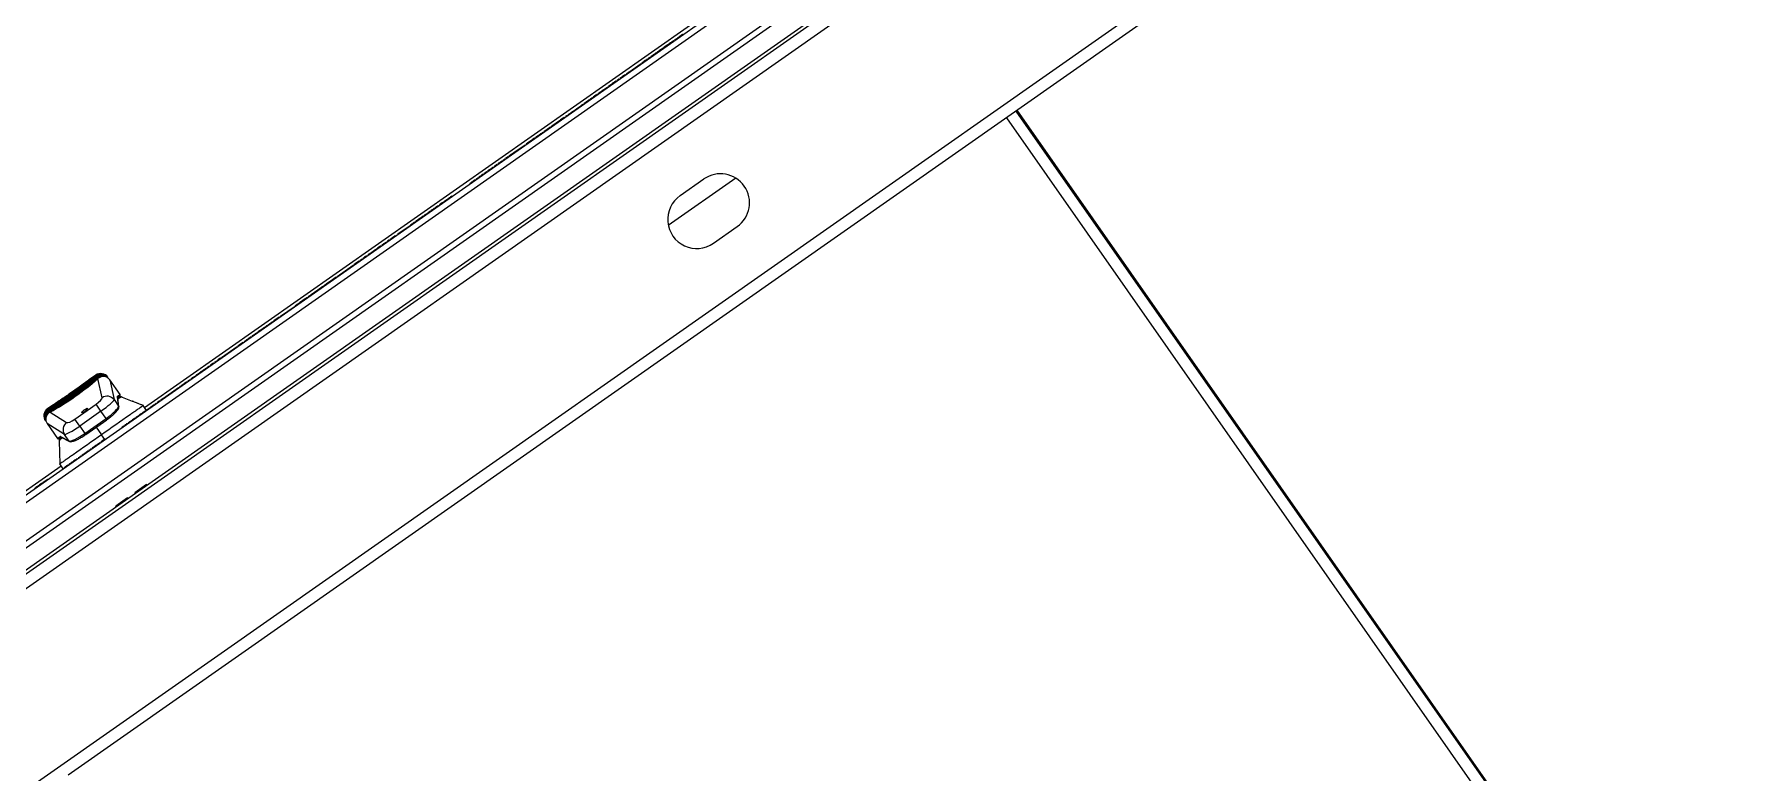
# Model space of a CAD drawing. Header units: millimetres. Extents: x 152904052 to 153933663, y 538271515 to 539240469.
# Drawn here: x 153458760 to 153459346, y 538574817 to 538575071 of the extents above; entities that cross this region are included whole.
import ezdxf

# ---------------------------------------------------------------- set-up
doc = ezdxf.new("R2010")
doc.units = ezdxf.units.MM
doc.layers.add('POWR', color=5, linetype='Continuous')

msp = doc.modelspace()

# ---------------------------------------------------------------- linework, layer by layer
at = {"layer": 'POWR', "color": 7}
for p, q in [((153458706.44, 538574874.16), (153459602.59, 538575501.65)), ((153458706.95, 538574877.08), (153459599.66, 538575502.17)), ((153459606.62, 538575491.17), (153458714.91, 538574866.78)), ((153459607.77, 538575489.53), (153458716.05, 538574865.15)), ((153459596.18, 538575472.45), (153457835.01, 538574239.26)), ((153458741.53, 538574875.48), (153459591.4, 538575470.56)), ((153459598.53, 538575469.09), (153457837.36, 538574235.9)), ((153459648.32, 538575434.6), (153457852.73, 538574177.32)), ((153459621.18, 538575410.6), (153458772.04, 538574816.03)), ((153458798.31, 538574942.58), (153459030.57, 538575105.22)), ((153458977.66, 538575066.75), (153458977.71, 538575066.67)), ((153458980.48, 538575068.74), (153458980.54, 538575068.65)), ((153458982.86, 538575070.4), (153458983.52, 538575070.86)), ((153458965.05, 538575057.93), (153458969.31, 538575060.91)), ((153458971.58, 538575062.5), (153458971.64, 538575062.42)), ((153458972.55, 538575063.18), (153458972.6, 538575063.1)), ((153458975.54, 538575065.28), (153458975.6, 538575065.19)), ((153458960.68, 538575054.87), (153458960.74, 538575054.79)), ((153458961.65, 538575055.55), (153458961.71, 538575055.46)), ((153458963.85, 538575057.09), (153458963.91, 538575057.01)), ((153458964.91, 538575057.83), (153458964.97, 538575057.75)), ((153458951.78, 538575048.63), (153458951.83, 538575048.55)), ((153458952.74, 538575049.31), (153458952.8, 538575049.23)), ((153458954.44, 538575050.5), (153458954.5, 538575050.42)), ((153458955.66, 538575051.35), (153458955.71, 538575051.27)), ((153458956.71, 538575052.09), (153458956.77, 538575052.01)), ((153458957.77, 538575052.83), (153458957.83, 538575052.75)), ((153458949.57, 538575047.09), (153458949.63, 538575047.01)), ((153459098.35, 538575044.51), (153459344.76, 538574692.6)), ((153459345.17, 538574692.89), (153459098.76, 538575044.8)), ((153458935.77, 538575037.43), (153458935.83, 538575037.34)), ((153458936.83, 538575038.17), (153458936.88, 538575038.08)), ((153458938, 538575038.99), (153458938.06, 538575038.91)), ((153458942.94, 538575042.45), (153458943, 538575042.36)), ((153459095.08, 538575042.22), (153459341.49, 538574690.31)), ((153458929.68, 538575033.16), (153458929.74, 538575033.08)), ((153458933.07, 538575035.53), (153458933.13, 538575035.45)), ((153458923.47, 538575028.81), (153458923.53, 538575028.73)), ((153458924.72, 538575029.69), (153458926.31, 538575030.8)), ((153458926.31, 538575030.8), (153458926.37, 538575030.72)), ((153458910.29, 538575019.58), (153458910.35, 538575019.5)), ((153458911.39, 538575020.36), (153458911.45, 538575020.27)), ((153458912.5, 538575021.13), (153458912.55, 538575021.05)), ((153458915.16, 538575022.99), (153458915.22, 538575022.91)), ((153458917.43, 538575024.59), (153458917.49, 538575024.5)), ((153459001.92, 538575021.45), (153458978.66, 538575005.17)), ((153458982.71, 538575015.42), (153458990.9, 538575021.16)), ((153458904.19, 538575015.32), (153458904.25, 538575015.23)), ((153458894.51, 538575008.53), (153458894.57, 538575008.45)), ((153458897.05, 538575010.32), (153458897.11, 538575010.23)), ((153458885.52, 538575002.24), (153458889.77, 538575005.21)), ((153458885.52, 538575002.24), (153458885.58, 538575002.16)), ((153458889.91, 538575005.31), (153458889.97, 538575005.23)), ((153458994.18, 538574999.04), (153459002.37, 538575004.77)), ((153458877.5, 538574996.63), (153458877.56, 538574996.55)), ((153458879.78, 538574998.22), (153458879.83, 538574998.14)), ((153458864.62, 538574987.61), (153458870.1, 538574991.45)), ((153458870.36, 538574991.63), (153458870.42, 538574991.54)), ((153458872.47, 538574993.11), (153458872.53, 538574993.02)), ((153458873.53, 538574993.85), (153458873.59, 538574993.77)), ((153458875.23, 538574995.04), (153458875.29, 538574994.95)), ((153458854.74, 538574980.69), (153458854.79, 538574980.6)), ((153458857.28, 538574982.47), (153458857.34, 538574982.38)), ((153458845.08, 538574973.93), (153458849.79, 538574977.22)), ((153458845.08, 538574973.93), (153458845.14, 538574973.85)), ((153458850.14, 538574977.46), (153458850.19, 538574977.38)), ((153458835.29, 538574967.07), (153458835.35, 538574966.99)), ((153458837.57, 538574968.66), (153458837.62, 538574968.58)), ((153458824.86, 538574959.77), (153458830.18, 538574963.49)), ((153458830.42, 538574963.66), (153458830.48, 538574963.58)), ((153458832.58, 538574965.18), (153458832.64, 538574965.09)), ((153458818.56, 538574955.36), (153458818.62, 538574955.27)), ((153458822.17, 538574957.89), (153458822.23, 538574957.8)), ((153458823.14, 538574958.56), (153458823.2, 538574958.48)), ((153458824.59, 538574959.57), (153458824.64, 538574959.49)), ((153458781.51, 538574953.67), (153458780.06, 538574952.66)), ((153458781.56, 538574953.59), (153458781.51, 538574953.67)), ((153458781.67, 538574953.44), (153458781.64, 538574953.48)), ((153458781.85, 538574953.19), (153458781.79, 538574953.27)), ((153458782.08, 538574952.85), (153458782.01, 538574952.96)), ((153458783.7, 538574945.91), (153458782.28, 538574952.5)), ((153458786.34, 538574952.07), (153458787.81, 538574945.24)), ((153458789.89, 538574947), (153458786.34, 538574952.07)), ((153458786.34, 538574952.07), (153458786.35, 538574952.07)), ((153458789.9, 538574947), (153458786.35, 538574952.07)), ((153458804.86, 538574945.76), (153458810.04, 538574949.39)), ((153458810.36, 538574949.61), (153458810.42, 538574949.53)), ((153458813.27, 538574951.65), (153458813.33, 538574951.57)), ((153458814.24, 538574952.33), (153458814.29, 538574952.24)), ((153458815.93, 538574953.51), (153458815.99, 538574953.43)), ((153458817.5, 538574954.62), (153458817.56, 538574954.53)), ((153458774.33, 538574938.53), (153458781.64, 538574943.65)), ((153458783.31, 538574941.27), (153458781.64, 538574943.65)), ((153458787.81, 538574945.24), (153458789.39, 538574942.98)), ((153458789.39, 538574942.98), (153458788.98, 538574946.23)), ((153458789.01, 538574946.38), (153458789.89, 538574947)), ((153458789.07, 538574946.02), (153458789.07, 538574946.01)), ((153458789.48, 538574942.76), (153458789.07, 538574946.01)), ((153458789.77, 538574946.31), (153458789.09, 538574945.83)), ((153458789.89, 538574947), (153458789.9, 538574947)), ((153458790.64, 538574946.11), (153458794.03, 538574944.74)), ((153458763.97, 538574940.51), (153458763.96, 538574940.49)), ((153458766.41, 538574943.1), (153458764.96, 538574942.09)), ((153458764.96, 538574942.09), (153458765.02, 538574942)), ((153458765.09, 538574941.9), (153458765.12, 538574941.85)), ((153458765.24, 538574941.68), (153458765.3, 538574941.6)), ((153458765.46, 538574941.37), (153458765.54, 538574941.26)), ((153458765.8, 538574940.95), (153458771.5, 538574937.37)), ((153458776, 538574936.15), (153458774.33, 538574938.53)), ((153458783.31, 538574941.27), (153458776, 538574936.15)), ((153458777.76, 538574933.63), (153458785.07, 538574938.75)), ((153458778.05, 538574933.22), (153458785.36, 538574938.34)), ((153458785.07, 538574938.75), (153458783.31, 538574941.27)), ((153458785.07, 538574938.75), (153458785.36, 538574938.34)), ((153458795.34, 538574939.1), (153458795.4, 538574939.02)), ((153458797.62, 538574940.69), (153458797.67, 538574940.61)), ((153458799.02, 538574941.55), (153458797.88, 538574943.19)), ((153458799.89, 538574942.28), (153458799.95, 538574942.2)), ((153458764.81, 538574936.99), (153458768.36, 538574931.92)), ((153458770.73, 538574933.27), (153458764.81, 538574936.99)), ((153458764.81, 538574936.99), (153458768.36, 538574931.92)), ((153458764.81, 538574936.99), (153458764.81, 538574936.99)), ((153458768.36, 538574931.92), (153458769.24, 538574932.54)), ((153458768.36, 538574931.92), (153458768.36, 538574931.92)), ((153458769.74, 538574932.28), (153458769.05, 538574931.8)), ((153458769.4, 538574932.52), (153458772.31, 538574931.02)), ((153458769.56, 538574932.36), (153458769.57, 538574932.36)), ((153458769.57, 538574932.36), (153458772.48, 538574930.86)), ((153458772.31, 538574931.02), (153458770.73, 538574933.27)), ((153458776, 538574936.15), (153458777.76, 538574933.63)), ((153458777.76, 538574933.63), (153458778.05, 538574933.22)), ((153458781.7, 538574935.78), (153458783.54, 538574933.15)), ((153458784.69, 538574931.52), (153458783.54, 538574933.15)), ((153458792.68, 538574937.23), (153458792.74, 538574937.15)), ((153458768.94, 538574930.92), (153458769.21, 538574923.12)), ((153458776.67, 538574926.04), (153458776.67, 538574926.03)), ((153458776.67, 538574926.03), (153458776.73, 538574925.94)), ((153458777.73, 538574926.77), (153458777.79, 538574926.68)), ((153458780, 538574928.36), (153458780.06, 538574928.28)), ((153458725.89, 538574891.88), (153458769.63, 538574922.51)), ((153458770.35, 538574921.48), (153458769.21, 538574923.12)), ((153458770.59, 538574921.76), (153458770.65, 538574921.68)), ((153458772.39, 538574923.03), (153458772.45, 538574922.95)), ((153458764.99, 538574917.84), (153458765.04, 538574917.76)), ((153458799.05, 538574916.06), (153458794.96, 538574913.19)), ((153458799.05, 538574916.06), (153458799.2, 538574915.85)), ((153458792.5, 538574911.47), (153458788.4, 538574908.6)), ((153458788.55, 538574908.4), (153458788.4, 538574908.6)), ((153458792.64, 538574911.27), (153458792.5, 538574911.47)), ((153458794.96, 538574913.19), (153458795.1, 538574912.99))]:
    msp.add_line(p, q, dxfattribs=at)
at = {"layer": 'POWR', "color": 7, "flags": 128}
msp.add_lwpolyline([(153458764.04, 538574940.38), (153458764, 538574940.4), (153458763.97, 538574940.43), (153458763.94, 538574940.45), (153458763.92, 538574940.48), (153458763.9, 538574940.5), (153458763.89, 538574940.53), (153458763.88, 538574940.55), (153458763.89, 538574940.57)], dxfattribs=at)
at = {"layer": 'POWR', "color": 7}
for centre, radius, start, end in [((153458996.64, 538575012.96), 10, 304.99999, 124.99999), ((153458988.45, 538575007.23), 10, 124.99999, 304.99999), ((153458783.23, 538574951.21), 3, 34.99999, 124.99999), ((153458781.71, 538574953.24), 0.203, 43.28235, 99.99857), ((153458781.82, 538574952.85), 0.332, 28.00104, 85.91652), ((153458782.02, 538574952.49), 0.368, 29.45804, 80.32114), ((153458783.25, 538574954.02), 0.148, 13.72199, 72.70753), ((153458783.45, 538574953.84), 0.22, 355.61042, 60.25655), ((153458783.72, 538574953.6), 0.238, 351.38192, 49.28537), ((153458784.3, 538574953.55), 0.299, 69.92108, 106.46116), ((153458784.03, 538574953.27), 0.264, 348.13613, 39.29615), ((153458784.55, 538574953.27), 0.3, 68.3173, 125.18194), ((153458784.64, 538574953.17), 0.3, 67.85535, 125.20318), ((153458784.86, 538574952.9), 0.3, 66.81842, 125.25722), ((153458785.4, 538574943.39), 3.04, 37.39418, 124.01866), ((153458788.59, 538574945.95), 0.478, 8.53928, 36.2481), ((153458788.6, 538574946.1), 0.501, 341.84169, 35.0507), ((153458789.49, 538574946.72), 0.5, 304.99999, 34.99999), ((153458789.49, 538574946.72), 0.499, 305.15781, 35.15693), ((153458766.68, 538574939.63), 3, 124.99999, 214.99999), ((153458764.12, 538574939.42), 0.299, 146.59574, 180.08388), ((153458764.14, 538574940.32), 0.22, 189.74345, 254.38958), ((153458764.29, 538574939.09), 0.3, 124.81805, 181.6827), ((153458764.27, 538574939.98), 0.238, 200.71463, 258.61808), ((153458764.36, 538574938.97), 0.3, 124.79683, 182.14465), ((153458764.47, 538574939.57), 0.264, 210.70386, 261.86387), ((153458765.3, 538574941.75), 0.203, 150.00143, 206.71766), ((153458765.62, 538574941.51), 0.332, 164.08348, 221.99895), ((153458765.9, 538574941.2), 0.368, 169.67885, 220.54196), ((153458789.01, 538574942.7), 0.478, 7.30287, 36.24966), ((153458768.77, 538574932.21), 0.5, 214.99999, 304.99999), ((153458768.77, 538574932.21), 0.499, 214.84307, 304.84221), ((153458769.65, 538574932.83), 0.501, 214.9493, 268.15831), ((153458769.79, 538574932.78), 0.478, 213.75191, 241.46073), ((153458773.29, 538574934.91), 3.04, 125.98134, 212.60581), ((153458772.7, 538574931.28), 0.478, 213.75035, 242.69712)]:
    msp.add_arc(centre, radius, start, end, dxfattribs=at)
for centre, major_axis, ratio, start_param, end_param in [((153458770.69, 538574951.51), (20.89, 14.63), 0.249328, 4.306744, 5.118034), ((153458781.21, 538574944.26), (2.46, 1.72), 0.249328, 4.712389, 6.178466), ((153458782.88, 538574941.88), (4.91, 3.44), 0.124664, 4.712389, 6.178466), ((153458792.17, 538574941.88), (-3.15, 4.51), 0.105104, 0, 0.197396), ((153458773.9, 538574939.14), (2.46, 1.72), 0.249328, 3.246312, 4.712389), ((153458784.44, 538574939.65), (4.91, 3.44), 0.183333, 4.712389, 6.178466), ((153458772.4, 538574928.04), (-3.15, 4.51), 0.105104, 6.08579, 6.283185), ((153458775.57, 538574936.76), (4.91, 3.44), 0.124664, 3.246312, 4.712389), ((153458777.13, 538574934.53), (4.91, 3.44), 0.183333, 3.246312, 4.712389)]:
    msp.add_ellipse(centre, major_axis=major_axis, ratio=ratio, start_param=start_param, end_param=end_param, dxfattribs=at)
msp.add_ellipse((153458777.71, 538574941.49), major_axis=(1.02, 0.72), ratio=0.249328, dxfattribs=at)
for points, knots in [([(153458977.66, 538575066.75), (153458977.62, 538575066.73), (153458977.54, 538575066.67), (153458977.12, 538575066.38), (153458976.72, 538575066.1), (153458976.4, 538575065.87), (153458976.09, 538575065.66), (153458975.85, 538575065.49), (153458975.67, 538575065.37), (153458975.56, 538575065.29), (153458975.55, 538575065.28), (153458975.54, 538575065.28)], [0, 0, 0, 0, 0.199643, 0.398707, 0.496941, 0.592211, 0.679121, 0.762169, 0.836644, 0.914884, 1, 1, 1, 1]), ([(153458980.48, 538575068.74), (153458980.4, 538575068.68), (153458980.24, 538575068.57), (153458979.2, 538575067.84), (153458977.94, 538575066.96), (153458976.99, 538575066.29), (153458976.52, 538575065.96)], [0, 0, 0, 0, 0.281546, 0.564293, 0.784058, 1, 1, 1, 1]), ([(153458981.45, 538575069.41), (153458981.41, 538575069.38), (153458981.36, 538575069.35), (153458980.84, 538575068.98), (153458980.77, 538575068.94)], [0, 0, 0, 0, 0.86747, 1, 1, 1, 1]), ([(153458983.67, 538575070.97), (153458983.69, 538575070.98), (153458983.76, 538575071.03), (153458983.21, 538575070.65), (153458982.51, 538575070.16), (153458981.87, 538575069.7), (153458981.74, 538575069.61)], [0, 0, 0, 0, 0.107216, 0.503754, 0.902427, 1, 1, 1, 1]), ([(153458971.29, 538575062.3), (153458971.23, 538575062.25), (153458970.54, 538575061.77), (153458969.72, 538575061.2), (153458969.55, 538575061.08), (153458969.46, 538575061.01)], [0, 0, 0, 0, 0.046306, 0.500551, 1, 1, 1, 1]), ([(153458972.26, 538575062.98), (153458972.12, 538575062.88), (153458971.65, 538575062.55), (153458971.61, 538575062.52), (153458971.58, 538575062.5)], [0, 0, 0, 0, 0.290735, 1, 1, 1, 1]), ([(153458976.52, 538575065.96), (153458976.12, 538575065.68), (153458975.37, 538575065.15), (153458974.28, 538575064.39), (153458973.36, 538575063.75), (153458972.67, 538575063.27), (153458972.59, 538575063.21), (153458972.55, 538575063.18)], [0, 0, 0, 0, 0.195561, 0.375771, 0.551379, 0.764917, 1, 1, 1, 1]), ([(153458960.68, 538575054.87), (153458960.61, 538575054.82), (153458960.46, 538575054.72), (153458959.66, 538575054.15), (153458959.26, 538575053.87)], [0, 0, 0, 0, 0.5046846, 1, 1, 1, 1]), ([(153458961.65, 538575055.55), (153458961.61, 538575055.52), (153458961.56, 538575055.48), (153458961.04, 538575055.12), (153458960.97, 538575055.07)], [0, 0, 0, 0, 0.86881, 1, 1, 1, 1]), ([(153458963.85, 538575057.09), (153458963.79, 538575057.04), (153458963.65, 538575056.95), (153458962.91, 538575056.43), (153458962.18, 538575055.92), (153458961.93, 538575055.75)], [0, 0, 0, 0, 0.3984405, 0.7950917, 1, 1, 1, 1]), ([(153458964.91, 538575057.83), (153458964.87, 538575057.8), (153458964.81, 538575057.76), (153458964.31, 538575057.41), (153458964.14, 538575057.29)], [0, 0, 0, 0, 0.664642, 1, 1, 1, 1]), ([(153458952.46, 538575049.11), (153458952.32, 538575049.01), (153458951.85, 538575048.68), (153458951.81, 538575048.65), (153458951.78, 538575048.63)], [0, 0, 0, 0, 0.2934786, 1, 1, 1, 1]), ([(153458954.15, 538575050.3), (153458953.98, 538575050.18), (153458953.45, 538575049.81), (153458952.88, 538575049.41), (153458952.79, 538575049.34), (153458952.74, 538575049.31)], [0, 0, 0, 0, 0.187819, 0.577045, 1, 1, 1, 1]), ([(153458955.37, 538575051.15), (153458955.23, 538575051.05), (153458954.88, 538575050.81), (153458954.52, 538575050.55), (153458954.47, 538575050.52), (153458954.44, 538575050.5)], [0, 0, 0, 0, 0.2491554, 0.6088443, 1, 1, 1, 1]), ([(153458956.71, 538575052.09), (153458956.61, 538575052.02), (153458956.4, 538575051.87), (153458956.12, 538575051.67), (153458955.87, 538575051.5), (153458955.69, 538575051.37), (153458955.67, 538575051.36), (153458955.66, 538575051.35)], [0, 0, 0, 0, 0.193235, 0.373767, 0.551009, 0.766025, 1, 1, 1, 1]), ([(153458957.77, 538575052.83), (153458957.75, 538575052.81), (153458957.71, 538575052.79), (153458957.43, 538575052.59), (153458957.09, 538575052.35), (153458956.84, 538575052.18), (153458956.71, 538575052.09)], [0, 0, 0, 0, 0.28369, 0.564887, 0.783362, 1, 1, 1, 1]), ([(153458958.97, 538575053.67), (153458958.97, 538575053.67), (153458958.99, 538575053.68), (153458958.78, 538575053.54), (153458958.34, 538575053.23), (153458958.06, 538575053.03)], [0, 0, 0, 0, 0.047306, 0.388103, 1, 1, 1, 1]), ([(153458943.9, 538575043.12), (153458943.92, 538575043.13), (153458943.98, 538575043.18), (153458943.72, 538575042.99), (153458943.29, 538575042.69), (153458943.23, 538575042.65)], [0, 0, 0, 0, 0.190558, 0.884747, 1, 1, 1, 1]), ([(153458944.22, 538575043.34), (153458944.59, 538575043.6), (153458945.7, 538575044.38), (153458947.44, 538575045.6), (153458948.79, 538575046.54), (153458949.28, 538575046.89)], [0, 0, 0, 0, 0.241234, 0.720278, 1, 1, 1, 1]), ([(153458951.49, 538575048.43), (153458951.4, 538575048.37), (153458950.68, 538575047.87), (153458949.83, 538575047.27), (153458949.66, 538575047.15), (153458949.57, 538575047.09)], [0, 0, 0, 0, 0.066101, 0.514005, 1, 1, 1, 1]), ([(153458935.48, 538575037.22), (153458935.41, 538575037.17), (153458934.9, 538575036.82), (153458934.1, 538575036.25), (153458933.23, 538575035.65), (153458933.12, 538575035.57), (153458933.07, 538575035.53)], [0, 0, 0, 0, 0.048282, 0.319575, 0.647967, 1, 1, 1, 1]), ([(153458936.83, 538575038.17), (153458936.72, 538575038.09), (153458936.51, 538575037.95), (153458936.23, 538575037.75), (153458935.99, 538575037.58), (153458935.8, 538575037.45), (153458935.78, 538575037.43), (153458935.77, 538575037.43)], [0, 0, 0, 0, 0.190803, 0.37176, 0.550839, 0.767471, 1, 1, 1, 1]), ([(153458937.86, 538575038.89), (153458937.87, 538575038.9), (153458937.89, 538575038.91), (153458937.81, 538575038.86), (153458937.65, 538575038.74), (153458937.43, 538575038.59), (153458937.15, 538575038.39), (153458936.93, 538575038.24), (153458936.83, 538575038.17)], [0, 0, 0, 0, 0.135514, 0.312166, 0.486181, 0.658258, 0.828751, 1, 1, 1, 1]), ([(153458942.94, 538575042.45), (153458942.84, 538575042.38), (153458942.65, 538575042.24), (153458941.35, 538575041.33), (153458939.81, 538575040.26), (153458938.69, 538575039.47), (153458938.16, 538575039.1)], [0, 0, 0, 0, 0.291481, 0.577385, 0.799134, 1, 1, 1, 1]), ([(153458926.31, 538575030.8), (153458927.24, 538575031.45), (153458928.29, 538575032.19), (153458929.28, 538575032.88), (153458929.4, 538575032.96)], [0, 0, 0, 0, 0.8793999, 1, 1, 1, 1]), ([(153458932.78, 538575035.33), (153458932.27, 538575034.98), (153458931.12, 538575034.17), (153458929.93, 538575033.34), (153458929.77, 538575033.22), (153458929.68, 538575033.16)], [0, 0, 0, 0, 0.276376, 0.625984, 1, 1, 1, 1]), ([(153458918.46, 538575025.31), (153458918.47, 538575025.31), (153458918.52, 538575025.35), (153458918.42, 538575025.28), (153458918.2, 538575025.12), (153458917.85, 538575024.88), (153458917.57, 538575024.68), (153458917.43, 538575024.59)], [0, 0, 0, 0, 0.077223, 0.31542, 0.545317, 0.771433, 1, 1, 1, 1]), ([(153458919.67, 538575026.16), (153458919.67, 538575026.16), (153458919.67, 538575026.15), (153458919.45, 538575026), (153458919.13, 538575025.78), (153458918.85, 538575025.58), (153458918.75, 538575025.51)], [0, 0, 0, 0, 0.161116, 0.4945, 0.820886, 1, 1, 1, 1]), ([(153458921.37, 538575027.35), (153458921.31, 538575027.3), (153458921.18, 538575027.21), (153458920.59, 538575026.8), (153458920.06, 538575026.42), (153458919.96, 538575026.36)], [0, 0, 0, 0, 0.437424, 0.900221, 1, 1, 1, 1]), ([(153458922.34, 538575028.02), (153458922.3, 538575028), (153458922.25, 538575027.96), (153458921.77, 538575027.63), (153458921.66, 538575027.55)], [0, 0, 0, 0, 0.761279, 1, 1, 1, 1]), ([(153458923.47, 538575028.81), (153458923.43, 538575028.79), (153458923.36, 538575028.73), (153458922.85, 538575028.38), (153458922.63, 538575028.22)], [0, 0, 0, 0, 0.574403, 1, 1, 1, 1]), ([(153458924.56, 538575029.57), (153458924.52, 538575029.55), (153458924.45, 538575029.5), (153458923.97, 538575029.17), (153458923.76, 538575029.01)], [0, 0, 0, 0, 0.550104, 1, 1, 1, 1]), ([(153458911.11, 538575020.16), (153458910.97, 538575020.06), (153458910.38, 538575019.65), (153458910.33, 538575019.61), (153458910.29, 538575019.58)], [0, 0, 0, 0, 0.228803, 1, 1, 1, 1]), ([(153458912.21, 538575020.93), (153458912.05, 538575020.81), (153458911.49, 538575020.42), (153458911.43, 538575020.38), (153458911.39, 538575020.36)], [0, 0, 0, 0, 0.292499, 1, 1, 1, 1]), ([(153458913.18, 538575021.61), (153458913.04, 538575021.51), (153458912.58, 538575021.19), (153458912.53, 538575021.15), (153458912.5, 538575021.13)], [0, 0, 0, 0, 0.2994672, 1, 1, 1, 1]), ([(153458914.87, 538575022.79), (153458914.7, 538575022.67), (153458914.15, 538575022.29), (153458913.61, 538575021.91), (153458913.51, 538575021.84), (153458913.46, 538575021.81)], [0, 0, 0, 0, 0.181462, 0.57963, 1, 1, 1, 1]), ([(153458916.09, 538575023.64), (153458916.05, 538575023.62), (153458915.83, 538575023.46), (153458915.52, 538575023.25), (153458915.21, 538575023.03), (153458915.18, 538575023.01), (153458915.16, 538575022.99)], [0, 0, 0, 0, 0.055296, 0.35897, 0.671266, 1, 1, 1, 1]), ([(153458917.43, 538575024.59), (153458917.27, 538575024.48), (153458916.96, 538575024.26), (153458916.62, 538575024.02), (153458916.41, 538575023.87), (153458916.39, 538575023.85), (153458916.38, 538575023.85)], [0, 0, 0, 0, 0.279043, 0.5499234, 0.7686812, 1, 1, 1, 1]), ([(153458904.19, 538575015.32), (153458904.13, 538575015.27), (153458904.01, 538575015.19), (153458903.07, 538575014.53), (153458901.72, 538575013.58), (153458900.47, 538575012.71), (153458899.85, 538575012.28)], [0, 0, 0, 0, 0.262268, 0.513831, 0.759272, 1, 1, 1, 1]), ([(153458894.22, 538575008.33), (153458893.83, 538575008.06), (153458892.79, 538575007.33), (153458891.4, 538575006.36), (153458890.16, 538575005.49), (153458889.99, 538575005.37), (153458889.91, 538575005.31)], [0, 0, 0, 0, 0.151094, 0.39751, 0.693287, 1, 1, 1, 1]), ([(153458897.05, 538575010.32), (153458896.67, 538575010.05), (153458895.92, 538575009.52), (153458895.1, 538575008.95), (153458894.6, 538575008.6), (153458894.54, 538575008.56), (153458894.51, 538575008.53)], [0, 0, 0, 0, 0.277048, 0.550765, 0.770996, 1, 1, 1, 1]), ([(153458898.09, 538575011.04), (153458898.09, 538575011.04), (153458898.09, 538575011.04), (153458897.99, 538575010.97), (153458897.81, 538575010.85), (153458897.56, 538575010.67), (153458897.26, 538575010.46), (153458896.94, 538575010.24), (153458896.63, 538575010.02), (153458896.37, 538575009.84), (153458896.16, 538575009.69), (153458896.02, 538575009.59), (153458896, 538575009.58), (153458896, 538575009.58)], [0, 0, 0, 0, 0.024638, 0.123502, 0.219339, 0.313902, 0.409294, 0.508275, 0.605476, 0.701523, 0.798387, 0.897305, 1, 1, 1, 1]), ([(153458899.57, 538575012.08), (153458899.53, 538575012.05), (153458899.46, 538575012), (153458898.89, 538575011.61), (153458898.06, 538575011.02), (153458897.39, 538575010.55), (153458897.05, 538575010.32)], [0, 0, 0, 0, 0.233117, 0.489666, 0.74158, 1, 1, 1, 1]), ([(153458877.5, 538574996.63), (153458877.16, 538574996.39), (153458876.48, 538574995.91), (153458875.76, 538574995.4), (153458875.31, 538574995.09), (153458875.26, 538574995.06), (153458875.23, 538574995.04)], [0, 0, 0, 0, 0.275813, 0.552302, 0.773603, 1, 1, 1, 1]), ([(153458879.78, 538574998.22), (153458879.73, 538574998.19), (153458879.65, 538574998.13), (153458879.05, 538574997.71), (153458878.29, 538574997.18), (153458877.77, 538574996.81), (153458877.5, 538574996.63)], [0, 0, 0, 0, 0.291955, 0.564274, 0.77698, 1, 1, 1, 1]), ([(153458881.44, 538574999.39), (153458881.38, 538574999.34), (153458881.26, 538574999.26), (153458880.67, 538574998.84), (153458880.15, 538574998.48), (153458880.06, 538574998.42)], [0, 0, 0, 0, 0.449901, 0.911411, 1, 1, 1, 1]), ([(153458882.51, 538575000.13), (153458882.47, 538575000.1), (153458882.42, 538575000.07), (153458881.88, 538574999.69), (153458881.73, 538574999.59)], [0, 0, 0, 0, 0.7249547, 1, 1, 1, 1]), ([(153458884.63, 538575001.62), (153458884.58, 538575001.58), (153458884.48, 538575001.51), (153458883.82, 538575001.05), (153458883.1, 538575000.55), (153458882.79, 538575000.33)], [0, 0, 0, 0, 0.357086, 0.722158, 1, 1, 1, 1]), ([(153458872.19, 538574992.9), (153458872.13, 538574992.86), (153458871.46, 538574992.39), (153458870.65, 538574991.83), (153458870.46, 538574991.69), (153458870.36, 538574991.63)], [0, 0, 0, 0, 0.0462622, 0.5183238, 1, 1, 1, 1]), ([(153458873.25, 538574993.65), (153458873.07, 538574993.53), (153458872.58, 538574993.18), (153458872.51, 538574993.13), (153458872.47, 538574993.11)], [0, 0, 0, 0, 0.348529, 1, 1, 1, 1]), ([(153458874.94, 538574994.83), (153458874.77, 538574994.71), (153458874.23, 538574994.33), (153458873.69, 538574993.96), (153458873.59, 538574993.89), (153458873.53, 538574993.85)], [0, 0, 0, 0, 0.185329, 0.588233, 1, 1, 1, 1]), ([(153458859.79, 538574984.22), (153458859.79, 538574984.22), (153458859.79, 538574984.22), (153458859.55, 538574984.05), (153458859.06, 538574983.71), (153458858.26, 538574983.16), (153458857.61, 538574982.7), (153458857.28, 538574982.47)], [0, 0, 0, 0, 0.103284, 0.300865, 0.488334, 0.735336, 1, 1, 1, 1]), ([(153458864.34, 538574987.41), (153458864.34, 538574987.41), (153458864.34, 538574987.41), (153458863.66, 538574986.93), (153458862.45, 538574986.09), (153458861.19, 538574985.2), (153458860.35, 538574984.62), (153458860.07, 538574984.42)], [0, 0, 0, 0, 0.16836, 0.429285, 0.677212, 0.894576, 1, 1, 1, 1]), ([(153458854.45, 538574980.48), (153458854.05, 538574980.21), (153458853.01, 538574979.48), (153458851.63, 538574978.51), (153458850.4, 538574977.65), (153458850.22, 538574977.53), (153458850.14, 538574977.46)], [0, 0, 0, 0, 0.15269, 0.403814, 0.701599, 1, 1, 1, 1]), ([(153458857.28, 538574982.47), (153458856.9, 538574982.2), (153458856.12, 538574981.66), (153458855.33, 538574981.1), (153458854.83, 538574980.75), (153458854.77, 538574980.71), (153458854.74, 538574980.69)], [0, 0, 0, 0, 0.275104, 0.554507, 0.77669, 1, 1, 1, 1]), ([(153458844.63, 538574973.61), (153458844.63, 538574973.61), (153458844.63, 538574973.61), (153458843.99, 538574973.16), (153458843.11, 538574972.54), (153458842.69, 538574972.25)], [0, 0, 0, 0, 0.2581686, 0.6520805, 1, 1, 1, 1]), ([(153458835.01, 538574966.87), (153458834.55, 538574966.55), (153458833.63, 538574965.91), (153458832.78, 538574965.31), (153458832.65, 538574965.22), (153458832.58, 538574965.18)], [0, 0, 0, 0, 0.32564, 0.665263, 1, 1, 1, 1]), ([(153458837.57, 538574968.66), (153458837.22, 538574968.42), (153458836.53, 538574967.94), (153458835.83, 538574967.45), (153458835.38, 538574967.13), (153458835.32, 538574967.09), (153458835.29, 538574967.07)], [0, 0, 0, 0, 0.27511, 0.557358, 0.780093, 1, 1, 1, 1]), ([(153458839.81, 538574970.23), (153458839.81, 538574970.23), (153458839.81, 538574970.23), (153458839.6, 538574970.09), (153458839.22, 538574969.82), (153458838.72, 538574969.47), (153458838.15, 538574969.07), (153458837.77, 538574968.8), (153458837.57, 538574968.66)], [0, 0, 0, 0, 0.099931, 0.297137, 0.482001, 0.644907, 0.814694, 1, 1, 1, 1]), ([(153458842.49, 538574972.11), (153458842.49, 538574972.11), (153458842.49, 538574972.11), (153458842.02, 538574971.78), (153458841.19, 538574971.2), (153458840.44, 538574970.68), (153458840.1, 538574970.43)], [0, 0, 0, 0, 0.185336, 0.481365, 0.759128, 1, 1, 1, 1]), ([(153458832.3, 538574964.97), (153458832.22, 538574964.92), (153458831.54, 538574964.45), (153458830.72, 538574963.87), (153458830.52, 538574963.73), (153458830.42, 538574963.66)], [0, 0, 0, 0, 0.059815, 0.533636, 1, 1, 1, 1]), ([(153458818.2, 538574955.11), (153458817.86, 538574954.87), (153458817.16, 538574954.38), (153458816.47, 538574953.89), (153458816.02, 538574953.58), (153458815.96, 538574953.54), (153458815.93, 538574953.51)], [0, 0, 0, 0, 0.275754, 0.56072, 0.783725, 1, 1, 1, 1]), ([(153458818.56, 538574955.36), (153458818.4, 538574955.24), (153458818.08, 538574955.02), (153458817.75, 538574954.79), (153458817.55, 538574954.64), (153458817.52, 538574954.63), (153458817.5, 538574954.62)], [0, 0, 0, 0, 0.275921, 0.560742, 0.783615, 1, 1, 1, 1]), ([(153458819.6, 538574956.08), (153458819.6, 538574956.08), (153458819.6, 538574956.08), (153458819.5, 538574956.02), (153458819.33, 538574955.89), (153458819.09, 538574955.73), (153458818.83, 538574955.54), (153458818.65, 538574955.42), (153458818.56, 538574955.36)], [0, 0, 0, 0, 0.051902, 0.258252, 0.449306, 0.618763, 0.79889, 1, 1, 1, 1]), ([(153458820.48, 538574956.7), (153458820.46, 538574956.68), (153458820.42, 538574956.66), (153458820.19, 538574956.5), (153458819.96, 538574956.33), (153458819.89, 538574956.28)], [0, 0, 0, 0, 0.436374, 0.82486, 1, 1, 1, 1]), ([(153458822.17, 538574957.89), (153458822.14, 538574957.86), (153458822.08, 538574957.82), (153458821.58, 538574957.47), (153458821.03, 538574957.08), (153458820.76, 538574956.9)], [0, 0, 0, 0, 0.368878, 0.697816, 1, 1, 1, 1]), ([(153458823.14, 538574958.56), (153458823.11, 538574958.54), (153458823.07, 538574958.51), (153458822.63, 538574958.21), (153458822.46, 538574958.09)], [0, 0, 0, 0, 0.599941, 1, 1, 1, 1]), ([(153458824.57, 538574959.56), (153458824.56, 538574959.56), (153458824.56, 538574959.56), (153458824.13, 538574959.26), (153458823.55, 538574958.85), (153458823.43, 538574958.76)], [0, 0, 0, 0, 0.344388, 0.860788, 1, 1, 1, 1]), ([(153458765.02, 538574942), (153458766.01, 538574942.67), (153458767.99, 538574943.99), (153458771.18, 538574946.16), (153458774.59, 538574948.53), (153458778.14, 538574951.08), (153458780.42, 538574952.75), (153458781.56, 538574953.59)], [0, 0, 0, 0, 0.18649, 0.373191, 0.559464, 0.77969, 1, 1, 1, 1]), ([(153458781.64, 538574953.48), (153458780.67, 538574952.76), (153458778.75, 538574951.33), (153458775.64, 538574949.07), (153458772.27, 538574946.7), (153458768.67, 538574944.25), (153458766.29, 538574942.68), (153458765.09, 538574941.9)], [0, 0, 0, 0, 0.186482, 0.372708, 0.559438, 0.778869, 1, 1, 1, 1]), ([(153458765.12, 538574941.85), (153458766.12, 538574942.5), (153458768.12, 538574943.79), (153458771.33, 538574945.94), (153458774.74, 538574948.31), (153458778.29, 538574950.88), (153458780.54, 538574952.59), (153458781.67, 538574953.44)], [0, 0, 0, 0, 0.186493, 0.373204, 0.559469, 0.779702, 1, 1, 1, 1]), ([(153458781.79, 538574953.27), (153458780.83, 538574952.54), (153458778.92, 538574951.08), (153458775.82, 538574948.8), (153458772.46, 538574946.43), (153458768.85, 538574943.99), (153458766.45, 538574942.46), (153458765.24, 538574941.68)], [0, 0, 0, 0, 0.186481, 0.372718, 0.559433, 0.778886, 1, 1, 1, 1]), ([(153458765.3, 538574941.6), (153458766.84, 538574942.58), (153458769.92, 538574944.55), (153458774.41, 538574947.64), (153458778.43, 538574950.57), (153458780.71, 538574952.31), (153458781.85, 538574953.19)], [0, 0, 0, 0, 0.279197, 0.55923, 0.778542, 1, 1, 1, 1]), ([(153458782.01, 538574952.96), (153458780.55, 538574951.84), (153458777.64, 538574949.59), (153458773.23, 538574946.45), (153458769.11, 538574943.68), (153458766.68, 538574942.14), (153458765.46, 538574941.37)], [0, 0, 0, 0, 0.279365, 0.559627, 0.778697, 1, 1, 1, 1]), ([(153458765.54, 538574941.26), (153458767.09, 538574942.25), (153458770.21, 538574944.21), (153458774.66, 538574947.28), (153458778.66, 538574950.19), (153458780.94, 538574951.96), (153458782.08, 538574952.85)], [0, 0, 0, 0, 0.279462, 0.559802, 0.778911, 1, 1, 1, 1]), ([(153458782.34, 538574952.67), (153458780.86, 538574951.53), (153458777.91, 538574949.25), (153458773.46, 538574946.07), (153458769.31, 538574943.29), (153458766.85, 538574941.73), (153458765.62, 538574940.96)], [0, 0, 0, 0, 0.280656, 0.560317, 0.780051, 1, 1, 1, 1]), ([(153458782.28, 538574952.57), (153458780.82, 538574951.43), (153458777.9, 538574949.16), (153458773.51, 538574946.02), (153458769.41, 538574943.28), (153458766.96, 538574941.75), (153458765.73, 538574940.98)], [0, 0, 0, 0, 0.279884, 0.560494, 0.779839, 1, 1, 1, 1]), ([(153458780.06, 538574952.66), (153458780.05, 538574952.65), (153458779.78, 538574952.47), (153458778.83, 538574951.77), (153458777.25, 538574950.62), (153458775.35, 538574949.23), (153458773.31, 538574947.78), (153458771.24, 538574946.35), (153458769.29, 538574945.04), (153458767.66, 538574943.95), (153458766.68, 538574943.3), (153458766.42, 538574943.11), (153458766.41, 538574943.1)], [0, 0, 0, 0, 0.003473, 0.127751, 0.25193, 0.375819, 0.499822, 0.624027, 0.748207, 0.872102, 0.996008, 1, 1, 1, 1]), ([(153458781.56, 538574953.59), (153458781.86, 538574953.77), (153458782.4, 538574954.1), (153458783.02, 538574954.14), (153458783.3, 538574954.16)], [0, 0, 0, 0, 0.558032, 1, 1, 1, 1]), ([(153458783.35, 538574954.07), (153458783.01, 538574954.03), (153458782.39, 538574953.97), (153458781.87, 538574953.63), (153458781.64, 538574953.48)], [0, 0, 0, 0, 0.558139, 1, 1, 1, 1]), ([(153458781.67, 538574953.44), (153458782, 538574953.64), (153458782.58, 538574953.99), (153458783.26, 538574954.02), (153458783.55, 538574954.03)], [0, 0, 0, 0, 0.560688, 1, 1, 1, 1]), ([(153458783.57, 538574953.87), (153458783.21, 538574953.84), (153458782.57, 538574953.78), (153458782.02, 538574953.43), (153458781.79, 538574953.27)], [0, 0, 0, 0, 0.56076, 1, 1, 1, 1]), ([(153458781.85, 538574953.19), (153458782.2, 538574953.4), (153458782.82, 538574953.78), (153458783.55, 538574953.78), (153458783.87, 538574953.78)], [0, 0, 0, 0, 0.5600096, 1, 1, 1, 1]), ([(153458783.87, 538574953.57), (153458783.49, 538574953.54), (153458782.82, 538574953.49), (153458782.25, 538574953.12), (153458782.01, 538574952.96)], [0, 0, 0, 0, 0.559285, 1, 1, 1, 1]), ([(153458782.08, 538574952.85), (153458782.45, 538574953.08), (153458783.12, 538574953.48), (153458783.89, 538574953.45), (153458784.24, 538574953.44)], [0, 0, 0, 0, 0.559592, 1, 1, 1, 1]), ([(153458786.34, 538574952.07), (153458786.03, 538574952.4), (153458785.41, 538574953.07), (153458784.17, 538574953.29), (153458783.11, 538574953.07), (153458782.56, 538574952.69), (153458782.28, 538574952.5)], [0, 0, 0, 0, 0.279785, 0.559857, 0.779728, 1, 1, 1, 1]), ([(153458783.3, 538574954.16), (153458783.39, 538574954.16), (153458783.57, 538574954.16), (153458783.82, 538574954.12), (153458783.95, 538574954.08), (153458783.99, 538574954.07)], [0, 0, 0, 0, 0.3996, 0.799314, 1, 1, 1, 1]), ([(153458784, 538574953.94), (153458784, 538574953.95), (153458784, 538574953.96), (153458783.94, 538574953.98), (153458783.75, 538574954.04), (153458783.48, 538574954.05), (153458783.32, 538574954.06)], [0, 0, 0, 0, 0.02102, 0.134539, 0.478024, 1, 1, 1, 1]), ([(153458784.28, 538574953.95), (153458784.26, 538574953.95), (153458784.22, 538574953.96), (153458783.88, 538574954.04), (153458783.55, 538574954.06), (153458783.35, 538574954.07)], [0, 0, 0, 0, 0.279849, 0.560767, 1, 1, 1, 1]), ([(153458783.55, 538574954.03), (153458783.64, 538574954.02), (153458783.82, 538574954.01), (153458784.05, 538574953.96), (153458784.22, 538574953.91), (153458784.32, 538574953.87), (153458784.38, 538574953.84), (153458784.4, 538574953.84), (153458784.4, 538574953.83)], [0, 0, 0, 0, 0.249575, 0.499234, 0.624577, 0.749541, 0.874797, 1, 1, 1, 1]), ([(153458784.39, 538574953.77), (153458784.31, 538574953.79), (153458784.11, 538574953.83), (153458783.78, 538574953.86), (153458783.57, 538574953.87)], [0, 0, 0, 0, 0.389876, 1, 1, 1, 1]), ([(153458783.87, 538574953.78), (153458783.96, 538574953.77), (153458784.12, 538574953.75), (153458784.34, 538574953.69), (153458784.5, 538574953.63), (153458784.59, 538574953.6), (153458784.64, 538574953.57), (153458784.66, 538574953.56), (153458784.66, 538574953.55)], [0, 0, 0, 0, 0.250691, 0.499738, 0.624633, 0.749644, 0.875011, 1, 1, 1, 1]), ([(153458784.75, 538574953.45), (153458784.74, 538574953.44), (153458784.71, 538574953.44), (153458784.39, 538574953.52), (153458784.06, 538574953.55), (153458783.87, 538574953.57)], [0, 0, 0, 0, 0.279424, 0.560243, 1, 1, 1, 1]), ([(153458784.38, 538574953.52), (153458784.38, 538574953.52), (153458784.39, 538574953.54), (153458784.38, 538574953.56), (153458784.34, 538574953.58), (153458784.27, 538574953.6), (153458784.12, 538574953.6), (153458784.02, 538574953.58), (153458783.95, 538574953.56)], [0, 0, 0, 0, 0.125209, 0.250655, 0.344867, 0.439084, 0.625539, 1, 1, 1, 1]), ([(153458784.24, 538574953.44), (153458784.32, 538574953.42), (153458784.48, 538574953.4), (153458784.68, 538574953.33), (153458784.82, 538574953.27), (153458784.93, 538574953.22), (153458784.96, 538574953.19), (153458784.98, 538574953.18)], [0, 0, 0, 0, 0.251028, 0.501181, 0.626243, 0.751403, 1, 1, 1, 1]), ([(153458784.69, 538574953.15), (153458784.69, 538574953.16), (153458784.7, 538574953.17), (153458784.68, 538574953.2), (153458784.64, 538574953.22), (153458784.54, 538574953.24), (153458784.42, 538574953.24), (153458784.33, 538574953.22), (153458784.29, 538574953.22)], [0, 0, 0, 0, 0.125083, 0.250612, 0.375716, 0.501101, 0.749517, 1, 1, 1, 1]), ([(153458784.4, 538574953.83), (153458784.42, 538574953.82), (153458784.44, 538574953.79), (153458784.46, 538574953.77), (153458784.48, 538574953.76)], [0, 0, 0, 0, 0.5599996, 1, 1, 1, 1]), ([(153458784.66, 538574953.55), (153458784.68, 538574953.53), (153458784.71, 538574953.5), (153458784.74, 538574953.46), (153458784.75, 538574953.45)], [0, 0, 0, 0, 0.56, 1, 1, 1, 1]), ([(153458784.98, 538574953.18), (153458784.99, 538574953.16), (153458785.02, 538574953.13), (153458785.04, 538574953.11), (153458785.05, 538574953.09)], [0, 0, 0, 0, 0.5599998, 1, 1, 1, 1]), ([(153458812.98, 538574951.45), (153458812.65, 538574951.21), (153458811.69, 538574950.55), (153458810.65, 538574949.82), (153458810.46, 538574949.68), (153458810.36, 538574949.61)], [0, 0, 0, 0, 0.218371, 0.615957, 1, 1, 1, 1]), ([(153458813.95, 538574952.13), (153458813.81, 538574952.03), (153458813.38, 538574951.72), (153458813.31, 538574951.68), (153458813.27, 538574951.65)], [0, 0, 0, 0, 0.31786, 1, 1, 1, 1]), ([(153458815.64, 538574953.31), (153458815.47, 538574953.19), (153458814.94, 538574952.82), (153458814.4, 538574952.45), (153458814.29, 538574952.37), (153458814.24, 538574952.33)], [0, 0, 0, 0, 0.192889, 0.60287, 1, 1, 1, 1]), ([(153458797.88, 538574943.19), (153458797.95, 538574943.24), (153458798.03, 538574943.3), (153458797.87, 538574943.18), (153458797.93, 538574943.23), (153458797.71, 538574943.08), (153458796.86, 538574942.48), (153458795.8, 538574941.74), (153458794.57, 538574940.88), (153458790.5, 538574938.02), (153458786.81, 538574935.45), (153458783.54, 538574933.15)], [0, 0, 0, 0, 0.7503603, 0.7712036, 0.792047, 0.8126829, 0.8282242, 0.8437654, 0.8593074, 0.87494, 1, 1, 1, 1]), ([(153458789.12, 538574945.61), (153458789.14, 538574945.62), (153458789.54, 538574945.9), (153458789.8, 538574946.08), (153458789.69, 538574946), (153458789.69, 538574946.01), (153458789.69, 538574946.01)], [0, 0, 0, 0, 0.015527, 0.315728, 0.923969, 1, 1, 1, 1]), ([(153458790.64, 538574946.11), (153458790.43, 538574946.11), (153458790.13, 538574946.11), (153458789.37, 538574945.6), (153458789.14, 538574945.45)], [0, 0, 0, 0, 0.702256, 1, 1, 1, 1]), ([(153458797.88, 538574943.19), (153458797.54, 538574943.33), (153458796.87, 538574943.6), (153458795.91, 538574943.99), (153458795.12, 538574944.3), (153458794.6, 538574944.51), (153458794.3, 538574944.63), (153458794.13, 538574944.7), (153458794.07, 538574944.73), (153458794.03, 538574944.74)], [0, 0, 0, 0, 0.1212211, 0.2429205, 0.3712161, 0.5123961, 0.6669653, 0.8310887, 1, 1, 1, 1]), ([(153458801.59, 538574943.47), (153458801.56, 538574943.45), (153458801.5, 538574943.41), (153458800.97, 538574943.04), (153458800.44, 538574942.66), (153458800.1, 538574942.43), (153458800.07, 538574942.41)], [0, 0, 0, 0, 0.361483, 0.676351, 0.972907, 1, 1, 1, 1]), ([(153458802.49, 538574944.11), (153458802.49, 538574944.1), (153458802.49, 538574944.1), (153458802.25, 538574943.93), (153458801.9, 538574943.69), (153458801.87, 538574943.67)], [0, 0, 0, 0, 0.372675, 0.947787, 1, 1, 1, 1]), ([(153458803.59, 538574944.87), (153458803.58, 538574944.87), (153458803.58, 538574944.86), (153458803.27, 538574944.65), (153458802.83, 538574944.34), (153458802.78, 538574944.31)], [0, 0, 0, 0, 0.3714392, 0.9283596, 1, 1, 1, 1]), ([(153458804.68, 538574945.64), (153458804.67, 538574945.63), (153458804.66, 538574945.62), (153458804.34, 538574945.4), (153458803.88, 538574945.08), (153458803.87, 538574945.07)], [0, 0, 0, 0, 0.400326, 0.98925, 1, 1, 1, 1]), ([(153458763.73, 538574939.83), (153458763.73, 538574939.85), (153458763.73, 538574939.9), (153458763.75, 538574940.07), (153458763.8, 538574940.31), (153458763.86, 538574940.48), (153458763.89, 538574940.57)], [0, 0, 0, 0, 0.083233, 0.266712, 0.633241, 1, 1, 1, 1]), ([(153458763.96, 538574940.49), (153458763.89, 538574940.24), (153458763.79, 538574939.9), (153458763.76, 538574939.61), (153458763.75, 538574939.59), (153458763.75, 538574939.58)], [0, 0, 0, 0, 0.558035, 0.7787477, 1, 1, 1, 1]), ([(153458763.82, 538574939.42), (153458763.82, 538574939.43), (153458763.81, 538574939.44), (153458763.81, 538574939.51), (153458763.81, 538574939.61), (153458763.82, 538574939.79), (153458763.85, 538574940.03), (153458763.9, 538574940.2), (153458763.92, 538574940.28)], [0, 0, 0, 0, 0.124886, 0.250388, 0.375677, 0.500865, 0.750601, 1, 1, 1, 1]), ([(153458763.86, 538574939.32), (153458763.86, 538574939.34), (153458763.84, 538574939.37), (153458763.83, 538574939.4), (153458763.82, 538574939.42)], [0, 0, 0, 0, 0.56, 1, 1, 1, 1]), ([(153458763.97, 538574940.51), (153458763.93, 538574940.38), (153458763.86, 538574940.21), (153458763.85, 538574940.09), (153458763.85, 538574940.07)], [0, 0, 0, 0, 0.7646615, 1, 1, 1, 1]), ([(153458764.06, 538574940.21), (153458764.02, 538574940.09), (153458763.95, 538574939.84), (153458763.9, 538574939.54), (153458763.89, 538574939.42), (153458763.88, 538574939.37)], [0, 0, 0, 0, 0.36017, 0.71825, 1, 1, 1, 1]), ([(153458763.89, 538574940.57), (153458764.04, 538574940.89), (153458764.3, 538574941.45), (153458764.8, 538574941.84), (153458765.02, 538574942)], [0, 0, 0, 0, 0.558034, 1, 1, 1, 1]), ([(153458764, 538574939.98), (153458763.99, 538574939.96), (153458763.95, 538574939.9), (153458763.91, 538574939.81), (153458763.9, 538574939.74), (153458763.9, 538574939.7), (153458763.9, 538574939.67), (153458763.92, 538574939.66), (153458763.94, 538574939.66), (153458763.95, 538574939.66)], [0, 0, 0, 0, 0.171196, 0.419391, 0.543584, 0.606184, 0.668896, 0.834743, 1, 1, 1, 1]), ([(153458763.92, 538574940.28), (153458764.08, 538574940.63), (153458764.35, 538574941.26), (153458764.89, 538574941.67), (153458765.12, 538574941.85)], [0, 0, 0, 0, 0.560632, 1, 1, 1, 1]), ([(153458765.09, 538574941.9), (153458764.82, 538574941.68), (153458764.33, 538574941.3), (153458764.07, 538574940.73), (153458763.96, 538574940.49)], [0, 0, 0, 0, 0.558153, 1, 1, 1, 1]), ([(153458763.99, 538574939.08), (153458763.99, 538574939.08), (153458763.99, 538574939.1), (153458763.98, 538574939.17), (153458763.97, 538574939.26), (153458763.97, 538574939.43), (153458763.99, 538574939.65), (153458764.03, 538574939.82), (153458764.05, 538574939.9)], [0, 0, 0, 0, 0.125651, 0.251071, 0.376235, 0.501213, 0.75047, 1, 1, 1, 1]), ([(153458764.06, 538574938.96), (153458764.05, 538574938.98), (153458764.02, 538574939.02), (153458764, 538574939.06), (153458763.99, 538574939.08)], [0, 0, 0, 0, 0.56, 1, 1, 1, 1]), ([(153458764.05, 538574939.9), (153458764.2, 538574940.28), (153458764.46, 538574940.97), (153458765.04, 538574941.41), (153458765.3, 538574941.6)], [0, 0, 0, 0, 0.559946, 1, 1, 1, 1]), ([(153458765.24, 538574941.68), (153458764.95, 538574941.46), (153458764.44, 538574941.06), (153458764.18, 538574940.47), (153458764.06, 538574940.21)], [0, 0, 0, 0, 0.560851, 1, 1, 1, 1]), ([(153458764.25, 538574939.83), (153458764.21, 538574939.71), (153458764.14, 538574939.46), (153458764.1, 538574939.17), (153458764.08, 538574938.97), (153458764.07, 538574938.96), (153458764.06, 538574938.96)], [0, 0, 0, 0, 0.280806, 0.560908, 0.780709, 1, 1, 1, 1]), ([(153458764.22, 538574939.75), (153458764.19, 538574939.69), (153458764.13, 538574939.6), (153458764.08, 538574939.47), (153458764.07, 538574939.39), (153458764.08, 538574939.35), (153458764.1, 538574939.33), (153458764.11, 538574939.33), (153458764.12, 538574939.33)], [0, 0, 0, 0, 0.374659, 0.561624, 0.655741, 0.749878, 0.87458, 1, 1, 1, 1]), ([(153458764.23, 538574938.65), (153458764.23, 538574938.68), (153458764.21, 538574938.71), (153458764.2, 538574938.83), (153458764.19, 538574938.98), (153458764.2, 538574939.2), (153458764.23, 538574939.36), (153458764.25, 538574939.44)], [0, 0, 0, 0, 0.249744, 0.375036, 0.500188, 0.74981, 1, 1, 1, 1]), ([(153458764.29, 538574938.55), (153458764.28, 538574938.57), (153458764.26, 538574938.61), (153458764.24, 538574938.64), (153458764.23, 538574938.65)], [0, 0, 0, 0, 0.56, 1, 1, 1, 1]), ([(153458765.46, 538574941.37), (153458765.16, 538574941.14), (153458764.62, 538574940.73), (153458764.36, 538574940.11), (153458764.25, 538574939.83)], [0, 0, 0, 0, 0.559341, 1, 1, 1, 1]), ([(153458764.25, 538574939.44), (153458764.39, 538574939.85), (153458764.65, 538574940.59), (153458765.26, 538574941.06), (153458765.54, 538574941.26)], [0, 0, 0, 0, 0.558805, 1, 1, 1, 1]), ([(153458765.8, 538574940.95), (153458765.46, 538574940.7), (153458764.77, 538574940.19), (153458764.29, 538574939.08), (153458764.3, 538574937.93), (153458764.64, 538574937.3), (153458764.81, 538574936.99)], [0, 0, 0, 0, 0.280267, 0.560119, 0.77999, 1, 1, 1, 1]), ([(153458765.62, 538574940.96), (153458765.31, 538574940.72), (153458764.75, 538574940.28), (153458764.53, 538574939.61), (153458764.43, 538574939.31)], [0, 0, 0, 0, 0.560102, 1, 1, 1, 1]), ([(153458785.36, 538574938.35), (153458785.7, 538574938.59), (153458786.37, 538574939.07), (153458787.53, 538574940.02), (153458788.64, 538574941.09), (153458789.41, 538574942.1), (153458789.46, 538574942.56), (153458789.48, 538574942.77)], [0, 0, 0, 0, 0.148366, 0.289904, 0.552429, 0.78964, 1, 1, 1, 1]), ([(153458793.36, 538574937.71), (153458793.22, 538574937.61), (153458792.79, 538574937.31), (153458792.73, 538574937.27), (153458792.68, 538574937.23)], [0, 0, 0, 0, 0.322226, 1, 1, 1, 1]), ([(153458795.06, 538574938.9), (153458794.89, 538574938.78), (153458794.35, 538574938.41), (153458793.82, 538574938.03), (153458793.7, 538574937.95), (153458793.65, 538574937.91)], [0, 0, 0, 0, 0.196019, 0.608424, 1, 1, 1, 1]), ([(153458797.62, 538574940.69), (153458797.27, 538574940.45), (153458796.57, 538574939.96), (153458795.88, 538574939.48), (153458795.44, 538574939.16), (153458795.37, 538574939.12), (153458795.34, 538574939.1)], [0, 0, 0, 0, 0.277132, 0.564991, 0.788001, 1, 1, 1, 1]), ([(153458799.89, 538574942.28), (153458799.87, 538574942.27), (153458799.84, 538574942.25), (153458799.54, 538574942.04), (153458799.11, 538574941.74), (153458798.63, 538574941.4), (153458798.13, 538574941.05), (153458797.79, 538574940.81), (153458797.62, 538574940.69)], [0, 0, 0, 0, 0.203822, 0.38104, 0.547981, 0.683805, 0.832176, 1, 1, 1, 1]), ([(153458770.06, 538574932.11), (153458769.76, 538574931.88), (153458769.11, 538574931.37), (153458769, 538574931.08), (153458768.94, 538574930.92)], [0, 0, 0, 0, 0.460595, 1, 1, 1, 1]), ([(153458769.36, 538574931.77), (153458769.3, 538574931.72), (153458769.17, 538574931.62), (153458769.03, 538574931.4), (153458768.95, 538574931.17), (153458768.94, 538574931), (153458768.94, 538574930.92)], [0, 0, 0, 0, 0.246097, 0.5, 0.753903, 1, 1, 1, 1]), ([(153458783.54, 538574933.15), (153458780.27, 538574930.86), (153458776.59, 538574928.29), (153458772.51, 538574925.43), (153458771.28, 538574924.57), (153458770.22, 538574923.83), (153458769.37, 538574923.23), (153458769.16, 538574923.08), (153458769.22, 538574923.13), (153458769.06, 538574923.01), (153458769.13, 538574923.07), (153458769.21, 538574923.12)], [0, 0, 0, 0, 0.12506, 0.140693, 0.156235, 0.171776, 0.187317, 0.207953, 0.228796, 0.24964, 1, 1, 1, 1]), ([(153458769.36, 538574931.77), (153458769.36, 538574931.77), (153458769.37, 538574931.77), (153458769.25, 538574931.7), (153458769.51, 538574931.88), (153458769.92, 538574932.16), (153458769.94, 538574932.17)], [0, 0, 0, 0, 0.076031, 0.684272, 0.984473, 1, 1, 1, 1]), ([(153458772.47, 538574930.86), (153458772.6, 538574930.82), (153458772.94, 538574930.71), (153458773.65, 538574930.87), (153458774.57, 538574931.21), (153458775.55, 538574931.68), (153458776.74, 538574932.35), (153458777.6, 538574932.93), (153458778.04, 538574933.23)], [0, 0, 0, 0, 0.136399, 0.35062, 0.486259, 0.639988, 0.811317, 1, 1, 1, 1]), ([(153458784.79, 538574931.71), (153458784.79, 538574931.71), (153458784.79, 538574931.71), (153458784.29, 538574931.36), (153458783.55, 538574930.84), (153458783.29, 538574930.66)], [0, 0, 0, 0, 0.3124174, 0.7626894, 1, 1, 1, 1]), ([(153458791.29, 538574936.26), (153458791.16, 538574936.17), (153458790.61, 538574935.78), (153458790.53, 538574935.73), (153458790.47, 538574935.69)], [0, 0, 0, 0, 0.248164, 1, 1, 1, 1]), ([(153458792.39, 538574937.03), (153458792.23, 538574936.92), (153458791.71, 538574936.56), (153458791.63, 538574936.5), (153458791.58, 538574936.46)], [0, 0, 0, 0, 0.315009, 1, 1, 1, 1]), ([(153458776.39, 538574925.83), (153458776.25, 538574925.73), (153458775.9, 538574925.48), (153458775.56, 538574925.24), (153458775.49, 538574925.2), (153458775.46, 538574925.17)], [0, 0, 0, 0, 0.2629075, 0.6443136, 1, 1, 1, 1]), ([(153458777.73, 538574926.77), (153458777.57, 538574926.65), (153458777.24, 538574926.43), (153458776.93, 538574926.2), (153458776.72, 538574926.06), (153458776.69, 538574926.04), (153458776.67, 538574926.03)], [0, 0, 0, 0, 0.279221, 0.569595, 0.792219, 1, 1, 1, 1]), ([(153458778.77, 538574927.49), (153458778.77, 538574927.49), (153458778.77, 538574927.49), (153458778.68, 538574927.43), (153458778.49, 538574927.3), (153458778.26, 538574927.13), (153458777.99, 538574926.95), (153458777.82, 538574926.83), (153458777.73, 538574926.77)], [0, 0, 0, 0, 0.0508933, 0.2518408, 0.4330083, 0.5979049, 0.7828544, 1, 1, 1, 1]), ([(153458780, 538574928.36), (153458780, 538574928.35), (153458779.98, 538574928.34), (153458779.85, 538574928.25), (153458779.63, 538574928.1), (153458779.37, 538574927.91), (153458779.15, 538574927.76), (153458779.06, 538574927.69)], [0, 0, 0, 0, 0.24327, 0.458274, 0.654298, 0.84222, 1, 1, 1, 1]), ([(153458783.01, 538574930.46), (153458783.01, 538574930.46), (153458783.01, 538574930.47), (153458782.53, 538574930.12), (153458781.59, 538574929.47), (153458780.76, 538574928.89), (153458780.34, 538574928.59), (153458780.29, 538574928.56)], [0, 0, 0, 0, 0.19194, 0.478727, 0.737633, 0.972253, 1, 1, 1, 1]), ([(153458772.1, 538574922.83), (153458771.69, 538574922.54), (153458770.85, 538574921.95), (153458770.68, 538574921.83), (153458770.59, 538574921.76)], [0, 0, 0, 0, 0.489517, 1, 1, 1, 1]), ([(153458775.17, 538574924.97), (153458774.62, 538574924.59), (153458773.58, 538574923.86), (153458772.62, 538574923.19), (153458772.47, 538574923.08), (153458772.39, 538574923.03)], [0, 0, 0, 0, 0.367047, 0.694904, 1, 1, 1, 1]), ([(153458764.99, 538574917.84), (153458764.96, 538574917.83), (153458764.92, 538574917.79), (153458764.49, 538574917.5), (153458763.82, 538574917.03), (153458762.81, 538574916.32), (153458761.59, 538574915.47), (153458760.75, 538574914.88), (153458760.4, 538574914.63)], [0, 0, 0, 0, 0.192912, 0.360912, 0.512245, 0.657045, 0.85813, 1, 1, 1, 1])]:
    msp.add_open_spline(points, degree=3, knots=knots, dxfattribs=at)
msp.add_open_spline([(153458790.64, 538574946.11), (153458790.47, 538574946.16), (153458790.14, 538574946.24), (153458789.84, 538574946.08), (153458789.69, 538574946.01)], degree=3, dxfattribs=at)

doc.saveas('drawing.dxf')
